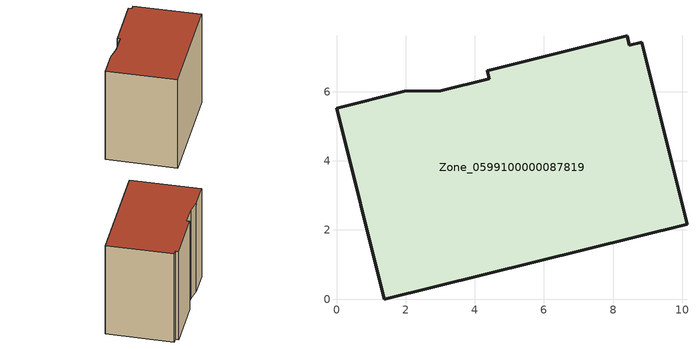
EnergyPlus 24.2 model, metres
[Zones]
Zone_0599100000087819
 floor ground (C_G): 8.4,7.61 8.47,7.34 8.83,7.42 10.14,2.17 1.39,0 0,5.52 1.96,6.01 3.02,6.03 4.42,6.37 4.36,6.61 z0
 wall outside (C_F): 1.96,6.01 0,5.52 1.39,0 10.14,2.17 8.83,7.42 8.47,7.34 8.4,7.61 4.36,6.61 4.42,6.37 3.02,6.03 1.96,6.01 z0:8.25
 roof outside (C_R): 8.47,7.34 8.4,7.61 4.36,6.61 4.42,6.37 3.02,6.03 1.96,6.01 0,5.52 1.39,0 10.14,2.17 8.83,7.42 z8.25
[BUILDING]
Pand.0599100000087819: North Axis=0; Terrain=City; Loads Convergence Tolerance Value=0.04; Temperature Convergence Tolerance Value=0.4; Solar Distribution=FullExterior; Maximum Number of Warmup Days=25; Minimum Number of Warmup Days=1
[Site:Location]
Rotterdam.The.Hague.AP_ZH_NLD Design_Conditions: Latitude=51.96; Longitude=4.45; Time Zone=1; Elevation=-4.5
[SITE:GROUNDTEMPERATURE:BUILDINGSURFACE]
18, 18, 18, 18, 18, 18, 18, 18, 18, 18, 18, 18
[MATERIAL] Thermal Absorptance=0.9; Solar Absorptance=0.7; Visible Absorptance=0.7
Name | Roughness | Thickness | Conductivity | Density | Specific Heat
G.TC.1975-1991 | MediumSmooth | 0.15 | 0.288461 | 540 | 1210
F.TC.1975-1991 | Rough | 0.3 | 0.230769 | 1920 | 840
R.TC.1975-1991 | MediumRough | 0.2 | 0.153846 | 1500 | 1000
[CONSTRUCTION]
C_G: G.TC.1975-1991
C_F: F.TC.1975-1991
C_R: R.TC.1975-1991
[ZONE]
Zone_0599100000087819: Type=1; Multiplier=1; Ceiling Height=Autocalculate; Volume=Autocalculate; Floor Area=autocalculate; Part of Total Floor Area=Yes
[ZONEINFILTRATION:DESIGNFLOWRATE]
Infil_Zone_0599100000087819: Zone or ZoneList or Space or SpaceList=Zone_0599100000087819; Schedule=AlwaysOn; Design Flow Rate Calculation Method=Flow/Area; Flow Rate per Floor Area=0.003; Constant Term Coefficient=1; Temperature Term Coefficient=0; Velocity Term Coefficient=0; Velocity Squared Term Coefficient=0
[HVACTEMPLATE:ZONE:IDEALLOADSAIRSYSTEM]
Zone_0599100000087819: Maximum Heating Supply Air Temperature=50; Minimum Cooling Supply Air Temperature=13; Maximum Heating Supply Air Humidity Ratio=0.0156; Minimum Cooling Supply Air Humidity Ratio=0.0077; Heating Limit=NoLimit; Cooling Limit=NoLimit; Dehumidification Control Type=ConstantSensibleHeatRatio; Cooling Sensible Heat Ratio=0.7; Dehumidification Setpoint=60; Humidification Control Type=None; Humidification Setpoint=30; Outdoor Air Method=None; Outdoor Air Flow Rate per Person=0.00944; Outdoor Air Flow Rate per Zone Floor Area=0; Outdoor Air Flow Rate per Zone=0; Demand Controlled Ventilation Type=None; Outdoor Air Economizer Type=NoEconomizer; Heat Recovery Type=None; Sensible Heat Recovery Effectiveness=0.7; Latent Heat Recovery Effectiveness=0.65
[ZONECONTROL:THERMOSTAT]
ThermostatControl_Zone_0599100000087819: Zone or ZoneList=Zone_0599100000087819; Control Type Schedule=DualSetpointControlType; Control 1=Thermostat_Zone_0599100000087819; Temperature Difference Between Cutout And Setpoint=0
[THERMOSTATSETPOINT:DUALSETPOINT]
Thermostat_Zone_0599100000087819: Heating Setpoint Temperature Schedule=HeatingSetpoint_Zone_0599100000087819; Cooling Setpoint Temperature Schedule=CoolingSetpoint_Zone_0599100000087819
[SCHEDULE:COMPACT]
HeatingSetpoint_Zone_0599100000087819: Through: 12/31, For: AllDays, Until: 24:00, 21
CoolingSetpoint_Zone_0599100000087819: Through: 12/31, For: AllDays, Until: 24:00, 24
DualSetpointControlType: Through: 12/31, For: AllDays, Until: 24:00, 4
AlwaysOn: Through: 12/31, For: AllDays, Until: 24:00, 1
